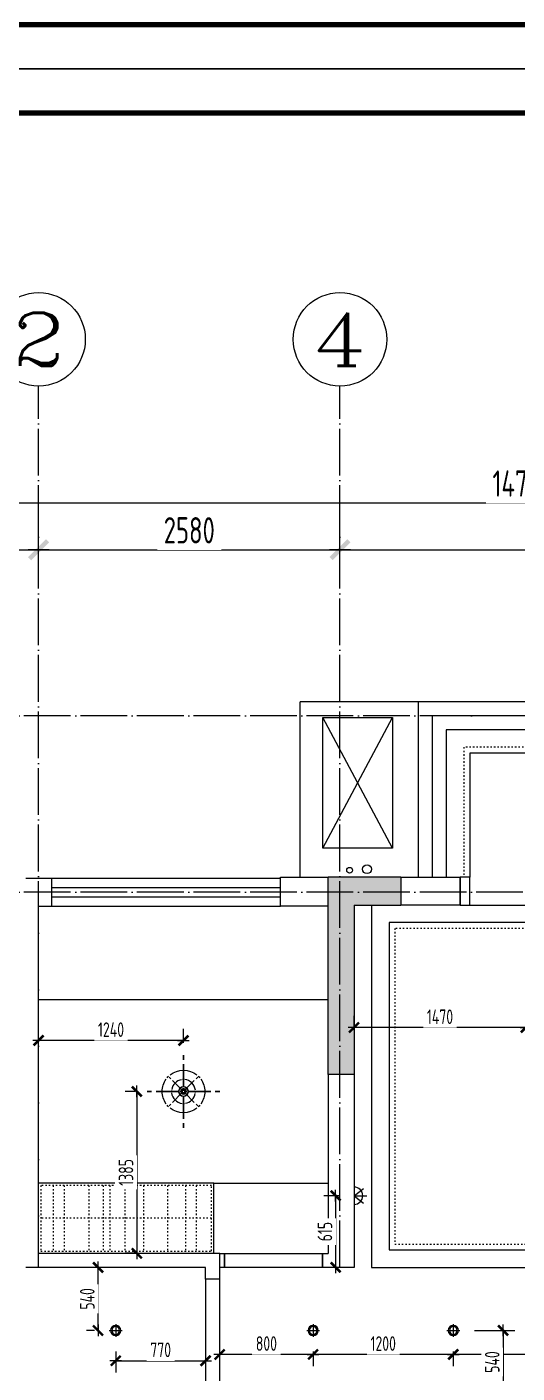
# Model space of a CAD drawing. Header units: inches. Extents: x -50945 to 250244, y -404780 to 18493.
# Drawn here: x 165597 to 169793, y -326034 to -314517 of the extents above; entities that cross this region are included whole.
import ezdxf
from ezdxf.enums import TextEntityAlignment as Align

# ---------------------------------------------------------------- set-up
doc = ezdxf.new("R2010")
doc.units = ezdxf.units.IN
doc.header["$MEASUREMENT"] = 0
doc.linetypes.add('ACAD_ISO03W100', pattern=[30, 12, -18])
doc.linetypes.add('DOTE', pattern=[2.42, 2, -0.2, 0.02, -0.2])
for name, color, linetype in [('15开关布置图-YJ', 2, 'Continuous'), ('AXIS', 1, 'Continuous'), ('AXIS_TEXT', 7, 'Continuous'), ('A图框', 7, 'Continuous'), ('D-ARCHI', 250, 'Continuous'), ('EVH 立面填充', 8, 'Continuous'), ('IBS-003-建筑窗框', 3, 'Continuous'), ('IBS-182-原建筑非承重墙', 150, 'Continuous'), ('IBS-200-原建筑承重墙柱', 200, 'Continuous'), ('IBS-63-原建筑窗', 63, 'Continuous'), ('IDS-040-固定高家具', 40, 'Continuous'), ('IRC-2-天花灯具', 2, 'Continuous'), ('IRC-30-天花轮廓线', 30, 'Continuous'), ('外标注', 50, 'Continuous')]:
    doc.layers.add(name, color=color, linetype=linetype)
doc.layers.add('天棚材质标注', color=2, linetype='Continuous', lineweight=5)
doc.layers.add('门', color=65, linetype='Continuous', lineweight=13)
doc.styles.add('_TCH_AXIS', font='COMPLEX', dxfattribs={"bigfont": 'GBCBIG'})
doc.styles.add('COMPLEX', font='COMPLEX')
doc.styles.add('HBA-DIMT', font='ARCHS.SHX', dxfattribs={"width": 0.8})
doc.dimstyles.new('HBA_40', dxfattribs={"dimscale": 50, "dimtxt": 2.5, "dimasz": 0.1, "dimexe": 2, "dimexo": 2.5, "dimgap": 0.6, "dimtad": 1, "dimdec": 0, "dimrnd": 5, "dimzin": 0, "dimtxsty": 'HBA-DIMT', "dimblk": 'HBA_DIMENSION_TICK', "dimblk1": 'HBA_DIMENSION_TICK', "dimblk2": 'HBA_DIMENSION_TICK', "dimcen": 0.125, "dimclrd": 44, "dimclre": 44, "dimclrt": 2, "dimadec": 0, "dimazin": 0, "dimtfac": 1, "dimtdec": 0, "dimtix": 1, "dimtmove": 1, "dimatfit": 3, "dimldrblk": 'HBA_Leader_Dot', "dimfxl": 0, "dimtvp": 1, "dimtfill": 1, "dimtolj": 1, "dimtzin": 0, "dimarcsym": 0})

# ---------------------------------------------------------------- blocks, each defined once
blk = doc.blocks.new('gegeg')
at = {"layer": 'A图框'}
blk.add_lwpolyline([(162587, -39218), (162587, -60008), (133187, -60008), (133187, -39218)], close=True, dxfattribs=at)
at = {"layer": 'A图框', "const_width": 42}
blk.add_lwpolyline([(133537, -40125), (133537, -39568), (162237, -39568), (162237, -57908)], dxfattribs=at)
blk.add_lwpolyline([(133537, -58258), (162237, -58258), (162237, -59658), (133537, -59658)], close=True, dxfattribs=at)
blk = doc.blocks.new('HBA_DIMENSION_TICK')
at = {"color": 0, "linetype": 'ByBlock'}
for p, q in [((-10, 0), (0, 0)), ((0, 0), (10, 0))]:
    blk.add_line(p, q, dxfattribs=at)
at = {"color": 50, "linetype": 'ByBlock'}
blk.add_solid([(-10, -7), (-7, -10), (7, 10), (10, 7)], dxfattribs=at)
blk = doc.blocks.new('*D640')
at = {"layer": 'Defpoints', "color": 0, "transparency": 16777216}
for p in [(165697, -318990), (162487, -319215), (165697, -319215)]:
    blk.add_point(p, dxfattribs=at)
at = {"layer": '外标注', "color": 44, "lineweight": -2, "transparency": 16777216}
for p, q in [((162487, -318990), (162487, -318810)), ((165697, -318990), (165697, -318810)), ((162496, -318990), (165688, -318990))]:
    blk.add_line(p, q, dxfattribs=at)
at = {"layer": '外标注', "color": 44, "lineweight": -2, "transparency": 16777216, "xscale": 9, "yscale": 9, "zscale": 9, "rotation": 180}
blk.add_blockref('HBA_DIMENSION_TICK', (162487, -318990), dxfattribs=at)
at = {"layer": '外标注', "color": 44, "lineweight": -2, "transparency": 16777216, "xscale": 9, "yscale": 9, "zscale": 9}
blk.add_blockref('HBA_DIMENSION_TICK', (165697, -318990), dxfattribs=at)
at = {"layer": '外标注', "color": 2, "transparency": 16777216, "insert": (164092, -318824), "char_height": 225, "attachment_point": 5, "style": 'HBA-DIMT', "bg_fill": 3, "box_fill_scale": 1.25, "bg_fill_color": 256, "bg_fill_true_color": 13158600, "bg_fill_transparency": 0}
blk.add_mtext('\\A1;3210', dxfattribs=at)
blk = doc.blocks.new('HBA_Leader_Dot')
at = {"color": 0, "linetype": 'ByBlock'}
blk.add_line((-5, 0), (-10, 0), dxfattribs=at)
at = {"color": 0, "linetype": 'ByBlock', "const_width": 5}
blk.add_lwpolyline([(-2.5, 0, 1), (2.5, 0, 1)], format="xyb", close=True, dxfattribs=at)
blk = doc.blocks.new('*D641')
at = {"layer": 'Defpoints', "color": 0, "transparency": 16777216}
for p in [(168277, -318990), (165697, -319215), (168277, -319215)]:
    blk.add_point(p, dxfattribs=at)
at = {"layer": '外标注', "color": 44, "lineweight": -2, "transparency": 16777216}
for p, q in [((165697, -318990), (165697, -318810)), ((168277, -318990), (168277, -318810)), ((165706, -318990), (168268, -318990))]:
    blk.add_line(p, q, dxfattribs=at)
at = {"layer": '外标注', "color": 44, "lineweight": -2, "transparency": 16777216, "xscale": 9, "yscale": 9, "zscale": 9, "rotation": 180}
blk.add_blockref('HBA_DIMENSION_TICK', (165697, -318990), dxfattribs=at)
at = {"layer": '外标注', "color": 44, "lineweight": -2, "transparency": 16777216, "xscale": 9, "yscale": 9, "zscale": 9}
blk.add_blockref('HBA_DIMENSION_TICK', (168277, -318990), dxfattribs=at)
at = {"layer": '外标注', "color": 2, "transparency": 16777216, "insert": (166987, -318824), "char_height": 225, "attachment_point": 5, "style": 'HBA-DIMT', "bg_fill": 3, "box_fill_scale": 1.25, "bg_fill_color": 256, "bg_fill_true_color": 13158600, "bg_fill_transparency": 0}
blk.add_mtext('\\A1;2580', dxfattribs=at)
blk = doc.blocks.new('*D642')
at = {"layer": 'Defpoints', "color": 0, "transparency": 16777216}
for p in [(174367, -318990), (168277, -319215), (174367, -319215)]:
    blk.add_point(p, dxfattribs=at)
at = {"layer": '外标注', "color": 44, "lineweight": -2, "transparency": 16777216}
for p, q in [((168277, -318990), (168277, -318810)), ((174367, -318990), (174367, -318810)), ((168286, -318990), (174358, -318990))]:
    blk.add_line(p, q, dxfattribs=at)
at = {"layer": '外标注', "color": 44, "lineweight": -2, "transparency": 16777216, "xscale": 9, "yscale": 9, "zscale": 9, "rotation": 180}
blk.add_blockref('HBA_DIMENSION_TICK', (168277, -318990), dxfattribs=at)
at = {"layer": '外标注', "color": 44, "lineweight": -2, "transparency": 16777216, "xscale": 9, "yscale": 9, "zscale": 9}
blk.add_blockref('HBA_DIMENSION_TICK', (174367, -318990), dxfattribs=at)
at = {"layer": '外标注', "color": 2, "transparency": 16777216, "insert": (171322, -318824), "char_height": 225, "attachment_point": 5, "style": 'HBA-DIMT', "bg_fill": 3, "box_fill_scale": 1.25, "bg_fill_color": 256, "bg_fill_true_color": 13158600, "bg_fill_transparency": 0}
blk.add_mtext('\\A1;6090', dxfattribs=at)
blk = doc.blocks.new('*D644')
at = {"layer": 'Defpoints', "color": 0, "transparency": 16777216}
for p in [(177187, -318590), (162487, -318990), (177187, -318990)]:
    blk.add_point(p, dxfattribs=at)
at = {"layer": '外标注', "color": 44, "lineweight": -2, "transparency": 16777216}
for p, q in [((162487, -318765), (162487, -318410)), ((177187, -318765), (177187, -318410)), ((162496, -318590), (177178, -318590))]:
    blk.add_line(p, q, dxfattribs=at)
at = {"layer": '外标注', "color": 44, "lineweight": -2, "transparency": 16777216, "xscale": 9, "yscale": 9, "zscale": 9, "rotation": 180}
blk.add_blockref('HBA_DIMENSION_TICK', (162487, -318590), dxfattribs=at)
at = {"layer": '外标注', "color": 44, "lineweight": -2, "transparency": 16777216, "xscale": 9, "yscale": 9, "zscale": 9}
blk.add_blockref('HBA_DIMENSION_TICK', (177187, -318590), dxfattribs=at)
at = {"layer": '外标注', "color": 2, "transparency": 16777216, "insert": (169837, -318424), "char_height": 225, "attachment_point": 5, "style": 'HBA-DIMT', "bg_fill": 3, "box_fill_scale": 1.25, "bg_fill_color": 256, "bg_fill_true_color": 13158600, "bg_fill_transparency": 0}
blk.add_mtext('\\A1;14700', dxfattribs=at)
blk = doc.blocks.new('_AXISO')
blk.add_circle((0, 0), 0.5)
at = {"layer": 'AXIS_TEXT', "style": 'COMPLEX', "width": 1.041667}
blk.add_attdef('A', text='', height=0.56, dxfattribs=at).set_placement((-0.25, -0.28), (0.25, -0.28), align=Align.FIT)
blk = doc.blocks.new('A$C2C253EB8')
at = {"layer": 'IRC-2-天花灯具', "color": 250}
for p, q in [((0, 55), (110, 55)), ((55, 0), (55, 110))]:
    blk.add_line(p, q, dxfattribs=at)
at = {"layer": 'IRC-2-天花灯具', "color": 2}
blk.add_ellipse((55, 55), major_axis=(44, 0), ratio=1, start_param=1.571461413961594, end_param=7.85464672114118, dxfattribs=at)
at = {"layer": 'IRC-2-天花灯具', "color": 251}
blk.add_ellipse((55, 55), major_axis=(33, 0), ratio=1, start_param=1.570667, end_param=7.853852, dxfattribs=at)
blk = doc.blocks.new('A$C677541E1')
at = {"linetype": 'Continuous'}
for p, q in [((611, 1221), (611, 1145)), ((611, 1145), (611, 1221)), ((611, 1069), (611, 689)), ((611, 689), (611, 1069)), ((368, 854), (398, 823)), ((398, 823), (368, 854)), ((428, 793), (580, 642)), ((580, 642), (428, 793)), ((642, 642), (793, 793)), ((793, 793), (642, 642)), ((823, 823), (854, 854)), ((854, 854), (823, 823)), ((0, 611), (76, 611)), ((76, 611), (0, 611)), ((153, 611), (532, 611)), ((532, 611), (153, 611)), ((428, 428), (580, 580)), ((580, 580), (428, 428)), ((611, 532), (611, 153)), ((611, 153), (611, 532)), ((642, 580), (793, 428)), ((793, 428), (642, 580)), ((689, 611), (1069, 611)), ((1069, 611), (689, 611)), ((1221, 611), (1145, 611)), ((1145, 611), (1221, 611)), ((368, 368), (398, 398)), ((398, 398), (368, 368)), ((823, 398), (854, 368)), ((854, 368), (823, 398)), ((611, 76), (611, 0)), ((611, 0), (611, 76))]:
    blk.add_line(p, q, dxfattribs=at)
at = {"linetype": 'Continuous', "extrusion": (0, 0, -1)}
for major_axis, start_param, end_param in [((-358, 0), 0.888621, 2.252972), ((-358, 1), -0.003333, 0.613772), ((349, 78), 4.06277, 4.162216), ((349, 78), 4.06277, 4.162216), ((78.3, 0), 0.000513, 6.283698), ((78.3, 1), 3.385592, 4.494095), ((-78.3, 1), 1.78909, 2.897593), ((-349, 78), 2.120969, 2.220415), ((-349, 78), 2.120969, 2.220415), ((358, 1), -0.613772, 0.003333), ((358, 1), 2.52782, 3.144925), ((-78.3, 1), -1.352502, -0.243999), ((-39.1, 0.4), 3.131185, 9.41437), ((39.1, 0.4), 3.382419, 4.490922), ((-39.1, 0.4), -1.349329, -0.240826), ((-39.1, 0.4), 1.792263, 2.900766), ((39.1, 0.4), 0.240826, 1.349329), ((78.3, 1), 0.243999, 1.352502), ((-358, 1), 3.13826, 3.755365), ((-349, 78), -1.020623, -0.921177), ((-349, 78), -1.020623, -0.921177), ((-358, 0), 4.030214, 5.394564), ((349, 78), 0.921177, 1.020623), ((349, 78), 0.921177, 1.020623)]:
    blk.add_ellipse((611, 611), major_axis=major_axis, ratio=1, start_param=start_param, end_param=end_param, dxfattribs=at)
at = {"linetype": 'Continuous'}
for major_axis, start_param, end_param in [((-144, 140), -0.014456, 0.602649), ((-141, 143), -0.608759, 0.008346), ((-146, 139), -0.825662, -0.726216), ((-146, 139), -0.825662, -0.726216), ((-143, 142), 4.028499, 5.392849), ((-171, 105), 0.467757, 0.567203), ((-171, 105), 0.467757, 0.567203), ((-143, 142), 0.886906, 2.251257), ((-32.1, 30.1), 3.109878, 9.393063), ((-32.1, 30.1), 0.2, 1.308503), ((-14.8, 16.2), 3.186593, 9.469778), ((-31, 31.2), -1.336602, -0.228099), ((-31, 31.2), 1.804991, 2.913494), ((-15.1, 16), 0.25847, 1.366973), ((-16.1, 15), -1.374959, -0.266456), ((-16.1, 15), 1.766633, 2.875136), ((-15.1, 16), 3.400063, 4.508566), ((-141, 143), 2.532833, 3.149938), ((-32.1, 30.1), 3.341592, 4.450095), ((-144, 140), 3.127137, 3.744242), ((-171, 105), 3.609349, 3.708795), ((-171, 105), 3.609349, 3.708795), ((-146, 139), 2.315931, 2.415377), ((-146, 139), 2.315931, 2.415377)]:
    blk.add_ellipse((611, 611), major_axis=major_axis, ratio=1, start_param=start_param, end_param=end_param, dxfattribs=at)
blk = doc.blocks.new('fhty')
at = {"layer": 'IRC-2-天花灯具'}
for p, q in [((717910, -196860), (717910, -197065)), ((717910, -196962), (717990, -196900)), ((717910, -196962), (718019, -196962)), ((717910, -196962), (717990, -197025))]:
    blk.add_line(p, q, dxfattribs=at)
blk.add_arc((717910, -196962), 74.3, 270, 90, dxfattribs=at)
blk = doc.blocks.new('*D656')
at = {"layer": 'Defpoints', "color": 0, "transparency": 16777216}
for p in [(169247, -325725), (172867, -325725), (169247, -325875)]:
    blk.add_point(p, dxfattribs=at)
at = {"layer": '天棚材质标注', "color": 44, "lineweight": -2, "transparency": 16777216}
for p, q in [((169247, -325850), (169247, -325975)), ((172862, -325875), (169252, -325875)), ((172867, -325850), (172867, -325975))]:
    blk.add_line(p, q, dxfattribs=at)
at = {"layer": '天棚材质标注', "color": 44, "lineweight": -2, "transparency": 16777216, "xscale": 5, "yscale": 5, "zscale": 5, "rotation": 180}
blk.add_blockref('HBA_DIMENSION_TICK', (169247, -325875), dxfattribs=at)
at = {"layer": '天棚材质标注', "color": 44, "lineweight": -2, "transparency": 16777216, "xscale": 5, "yscale": 5, "zscale": 5}
blk.add_blockref('HBA_DIMENSION_TICK', (172867, -325875), dxfattribs=at)
at = {"layer": '天棚材质标注', "color": 2, "transparency": 16777216, "insert": (171057, -325782), "char_height": 125, "attachment_point": 5, "style": 'HBA-DIMT', "bg_fill": 3, "box_fill_scale": 1.25, "bg_fill_color": 256, "bg_fill_true_color": 13158600, "bg_fill_transparency": 0}
blk.add_mtext('\\A1;3620', dxfattribs=at)
blk = doc.blocks.new('*D657')
at = {"layer": 'Defpoints', "color": 0, "transparency": 16777216}
for p in [(168047, -325725), (169247, -325725), (168047, -325875)]:
    blk.add_point(p, dxfattribs=at)
at = {"layer": '天棚材质标注', "color": 44, "lineweight": -2, "transparency": 16777216}
for p, q in [((168047, -325850), (168047, -325975)), ((169242, -325875), (168052, -325875)), ((169247, -325850), (169247, -325975))]:
    blk.add_line(p, q, dxfattribs=at)
at = {"layer": '天棚材质标注', "color": 44, "lineweight": -2, "transparency": 16777216, "xscale": 5, "yscale": 5, "zscale": 5, "rotation": 180}
blk.add_blockref('HBA_DIMENSION_TICK', (168047, -325875), dxfattribs=at)
at = {"layer": '天棚材质标注', "color": 44, "lineweight": -2, "transparency": 16777216, "xscale": 5, "yscale": 5, "zscale": 5}
blk.add_blockref('HBA_DIMENSION_TICK', (169247, -325875), dxfattribs=at)
at = {"layer": '天棚材质标注', "color": 2, "transparency": 16777216, "insert": (168647, -325782), "char_height": 125, "attachment_point": 5, "style": 'HBA-DIMT', "bg_fill": 3, "box_fill_scale": 1.25, "bg_fill_color": 256, "bg_fill_true_color": 13158600, "bg_fill_transparency": 0}
blk.add_mtext('\\A1;1200', dxfattribs=at)
blk = doc.blocks.new('*D658')
at = {"layer": 'Defpoints', "color": 0, "transparency": 16777216}
for p in [(168047, -325725), (167247, -325875), (167247, -325875)]:
    blk.add_point(p, dxfattribs=at)
at = {"layer": '天棚材质标注', "color": 44, "lineweight": -2, "transparency": 16777216}
for p, q in [((167247, -325750), (167247, -325775)), ((168042, -325875), (167252, -325875)), ((168047, -325850), (168047, -325975))]:
    blk.add_line(p, q, dxfattribs=at)
at = {"layer": '天棚材质标注', "color": 44, "lineweight": -2, "transparency": 16777216, "xscale": 5, "yscale": 5, "zscale": 5, "rotation": 180}
blk.add_blockref('HBA_DIMENSION_TICK', (167247, -325875), dxfattribs=at)
at = {"layer": '天棚材质标注', "color": 44, "lineweight": -2, "transparency": 16777216, "xscale": 5, "yscale": 5, "zscale": 5}
blk.add_blockref('HBA_DIMENSION_TICK', (168047, -325875), dxfattribs=at)
at = {"layer": '天棚材质标注', "color": 2, "transparency": 16777216, "insert": (167647, -325782), "char_height": 125, "attachment_point": 5, "style": 'HBA-DIMT', "bg_fill": 3, "box_fill_scale": 1.25, "bg_fill_color": 256, "bg_fill_true_color": 13158600, "bg_fill_transparency": 0}
blk.add_mtext('\\A1;800', dxfattribs=at)
blk = doc.blocks.new('*D659')
at = {"layer": 'Defpoints', "color": 0, "transparency": 16777216}
for p in [(169302, -325670), (169302, -326210), (169673, -326210)]:
    blk.add_point(p, dxfattribs=at)
at = {"layer": '天棚材质标注', "color": 44, "lineweight": -2, "transparency": 16777216}
for p, q in [((169427, -325670), (169773, -325670)), ((169673, -325675), (169673, -326205)), ((169427, -326210), (169773, -326210))]:
    blk.add_line(p, q, dxfattribs=at)
at = {"layer": '天棚材质标注', "color": 44, "lineweight": -2, "transparency": 16777216, "xscale": 5, "yscale": 5, "zscale": 5}
for p, rotation in [((169673, -325670), 90), ((169673, -326210), 270)]:
    blk.add_blockref('HBA_DIMENSION_TICK', p, dxfattribs=dict(at, rotation=rotation))
at = {"layer": '天棚材质标注', "color": 2, "transparency": 16777216, "insert": (169580, -325940), "char_height": 125, "attachment_point": 5, "rotation": 90, "style": 'HBA-DIMT', "bg_fill": 3, "box_fill_scale": 1.25, "bg_fill_color": 256, "bg_fill_true_color": 13158600, "bg_fill_transparency": 0}
blk.add_mtext('\\A1;540', dxfattribs=at)
blk = doc.blocks.new('*D676')
at = {"layer": 'Defpoints', "color": 0, "transparency": 16777216}
for p in [(168397, -323078), (168397, -323225), (169868, -323225)]:
    blk.add_point(p, dxfattribs=at)
at = {"layer": '天棚材质标注', "color": 44, "lineweight": -2, "transparency": 16777216}
for p, q in [((168397, -323100), (168397, -322978)), ((169868, -323100), (169868, -322978)), ((169863, -323078), (168402, -323078))]:
    blk.add_line(p, q, dxfattribs=at)
at = {"layer": '天棚材质标注', "color": 44, "lineweight": -2, "transparency": 16777216, "xscale": 5, "yscale": 5, "zscale": 5, "rotation": 180}
blk.add_blockref('HBA_DIMENSION_TICK', (168397, -323078), dxfattribs=at)
at = {"layer": '天棚材质标注', "color": 44, "lineweight": -2, "transparency": 16777216, "xscale": 5, "yscale": 5, "zscale": 5}
blk.add_blockref('HBA_DIMENSION_TICK', (169868, -323078), dxfattribs=at)
at = {"layer": '天棚材质标注', "color": 2, "transparency": 16777216, "insert": (169133, -322986), "char_height": 125, "attachment_point": 5, "style": 'HBA-DIMT', "bg_fill": 3, "box_fill_scale": 1.25, "bg_fill_color": 256, "bg_fill_true_color": 13158600, "bg_fill_transparency": 0}
blk.add_mtext('\\A1;1470', dxfattribs=at)
blk = doc.blocks.new('*D682')
at = {"layer": 'Defpoints', "color": 0, "transparency": 16777216}
for p in [(165697, -323189), (165697, -323334), (166937, -323334)]:
    blk.add_point(p, dxfattribs=at)
at = {"layer": '天棚材质标注', "color": 44, "lineweight": -2, "transparency": 16777216}
for p, q in [((165697, -323209), (165697, -323089)), ((166937, -323209), (166937, -323089)), ((166932, -323189), (165702, -323189))]:
    blk.add_line(p, q, dxfattribs=at)
at = {"layer": '天棚材质标注', "color": 44, "lineweight": -2, "transparency": 16777216, "xscale": 5, "yscale": 5, "zscale": 5, "rotation": 180}
blk.add_blockref('HBA_DIMENSION_TICK', (165697, -323189), dxfattribs=at)
at = {"layer": '天棚材质标注', "color": 44, "lineweight": -2, "transparency": 16777216, "xscale": 5, "yscale": 5, "zscale": 5}
blk.add_blockref('HBA_DIMENSION_TICK', (166937, -323189), dxfattribs=at)
at = {"layer": '天棚材质标注', "color": 2, "transparency": 16777216, "insert": (166317, -323096), "char_height": 125, "attachment_point": 5, "style": 'HBA-DIMT', "bg_fill": 3, "box_fill_scale": 1.25, "bg_fill_color": 256, "bg_fill_true_color": 13158600, "bg_fill_transparency": 0}
blk.add_mtext('\\A1;1240', dxfattribs=at)
blk = doc.blocks.new('*D683')
at = {"layer": 'Defpoints', "color": 0, "transparency": 16777216}
for p in [(166646, -323625), (166538, -325010), (166646, -325010)]:
    blk.add_point(p, dxfattribs=at)
at = {"layer": '天棚材质标注', "color": 44, "lineweight": -2, "transparency": 16777216}
for p, q in [((166521, -323625), (166438, -323625)), ((166538, -323630), (166538, -325005)), ((166521, -325010), (166438, -325010))]:
    blk.add_line(p, q, dxfattribs=at)
at = {"layer": '天棚材质标注', "color": 44, "lineweight": -2, "transparency": 16777216, "xscale": 5, "yscale": 5, "zscale": 5}
for p, rotation in [((166538, -323625), 90), ((166538, -325010), 270)]:
    blk.add_blockref('HBA_DIMENSION_TICK', p, dxfattribs=dict(at, rotation=rotation))
at = {"layer": '天棚材质标注', "color": 2, "transparency": 16777216, "insert": (166445, -324318), "char_height": 125, "attachment_point": 5, "rotation": 90, "style": 'HBA-DIMT', "bg_fill": 3, "box_fill_scale": 1.25, "bg_fill_color": 256, "bg_fill_true_color": 13158600, "bg_fill_transparency": 0}
blk.add_mtext('\\A1;1385', dxfattribs=at)
blk = doc.blocks.new('*D687')
at = {"layer": 'Defpoints', "color": 0, "transparency": 16777216}
for p in [(166206, -325130), (166302, -325130), (166302, -325670)]:
    blk.add_point(p, dxfattribs=at)
at = {"layer": '天棚材质标注', "color": 44, "lineweight": -2, "transparency": 16777216}
for p, q in [((166177, -325130), (166106, -325130)), ((166206, -325665), (166206, -325135)), ((166177, -325670), (166106, -325670))]:
    blk.add_line(p, q, dxfattribs=at)
at = {"layer": '天棚材质标注', "color": 44, "lineweight": -2, "transparency": 16777216, "xscale": 5, "yscale": 5, "zscale": 5}
for p, rotation in [((166206, -325130), 90), ((166206, -325670), 270)]:
    blk.add_blockref('HBA_DIMENSION_TICK', p, dxfattribs=dict(at, rotation=rotation))
at = {"layer": '天棚材质标注', "color": 2, "transparency": 16777216, "insert": (166114, -325400), "char_height": 125, "attachment_point": 5, "rotation": 90, "style": 'HBA-DIMT', "bg_fill": 3, "box_fill_scale": 1.25, "bg_fill_color": 256, "bg_fill_true_color": 13158600, "bg_fill_transparency": 0}
blk.add_mtext('\\A1;540', dxfattribs=at)
blk = doc.blocks.new('*D688')
at = {"layer": 'Defpoints', "color": 0, "transparency": 16777216}
for p in [(167127, -325706), (166357, -325725), (167127, -325929)]:
    blk.add_point(p, dxfattribs=at)
at = {"layer": '天棚材质标注', "color": 44, "lineweight": -2, "transparency": 16777216}
for p, q in [((166357, -325850), (166357, -326029)), ((166362, -325929), (167122, -325929)), ((167127, -325831), (167127, -326029))]:
    blk.add_line(p, q, dxfattribs=at)
at = {"layer": '天棚材质标注', "color": 44, "lineweight": -2, "transparency": 16777216, "xscale": 5, "yscale": 5, "zscale": 5, "rotation": 180}
blk.add_blockref('HBA_DIMENSION_TICK', (166357, -325929), dxfattribs=at)
at = {"layer": '天棚材质标注', "color": 44, "lineweight": -2, "transparency": 16777216, "xscale": 5, "yscale": 5, "zscale": 5}
blk.add_blockref('HBA_DIMENSION_TICK', (167127, -325929), dxfattribs=at)
at = {"layer": '天棚材质标注', "color": 2, "transparency": 16777216, "insert": (166742, -325836), "char_height": 125, "attachment_point": 5, "style": 'HBA-DIMT', "bg_fill": 3, "box_fill_scale": 1.25, "bg_fill_color": 256, "bg_fill_true_color": 13158600, "bg_fill_transparency": 0}
blk.add_mtext('\\A1;770', dxfattribs=at)
blk = doc.blocks.new('*D693')
at = {"layer": 'Defpoints', "color": 0, "transparency": 16777216}
for p in [(168397, -324517), (168240, -325130), (168397, -325130)]:
    blk.add_point(p, dxfattribs=at)
at = {"layer": '天棚材质标注', "color": 44, "lineweight": -2, "transparency": 16777216}
for p, q in [((168272, -324517), (168140, -324517)), ((168240, -324522), (168240, -325125)), ((168272, -325130), (168140, -325130))]:
    blk.add_line(p, q, dxfattribs=at)
at = {"layer": '天棚材质标注', "color": 44, "lineweight": -2, "transparency": 16777216, "xscale": 5, "yscale": 5, "zscale": 5}
for p, rotation in [((168240, -324517), 90), ((168240, -325130), 270)]:
    blk.add_blockref('HBA_DIMENSION_TICK', p, dxfattribs=dict(at, rotation=rotation))
at = {"layer": '天棚材质标注', "color": 2, "transparency": 16777216, "insert": (168148, -324824), "char_height": 125, "attachment_point": 5, "rotation": 90, "style": 'HBA-DIMT', "bg_fill": 3, "box_fill_scale": 1.25, "bg_fill_color": 256, "bg_fill_true_color": 13158600, "bg_fill_transparency": 0}
blk.add_mtext('\\A1;615', dxfattribs=at)

msp = doc.modelspace()

# ---------------------------------------------------------------- hatches: boundary and pattern name
at = {"layer": 'EVH 立面填充'}
h = msp.add_hatch(color=256, dxfattribs=at)
h.dxf.hatch_style = 1
h.paths.add_polyline_path([(168397.07, -322030.4), (168797.07, -322030.4), (168797.07, -321790.4), (168177.07, -321790.4), (168177.07, -323480.4), (168397.07, -323480.4)])

# ---------------------------------------------------------------- linework, layer by layer
at = {"layer": 'D-ARCHI', "color": 251, "linetype": 'DOTE', "lineweight": 5, "ltscale": 200}
for p, q in [((180007.07, -320410.16), (159679.81, -320410.16)), ((180007.07, -321920.4), (159667.07, -321920.4))]:
    msp.add_line(p, q, dxfattribs=at)
at = {"layer": 'IBS-003-建筑窗框', "color": 251, "ltscale": 10}
for p, q in [((174487.07, -320290.16), (168947.07, -320290.16)), ((168947.07, -320290.16), (168947.07, -321790.4)), ((174257.07, -320530.16), (169187.07, -320530.16)), ((169187.07, -320530.16), (169187.07, -321790.4)), ((174057.07, -320730.16), (169387.07, -320730.16)), ((169387.07, -320730.16), (169387.07, -321790.4)), ((165807.07, -321800.4), (167767.07, -321800.4)), ((165807.07, -322040.4), (167767.07, -322040.4))]:
    msp.add_line(p, q, dxfattribs=at)
at = {"layer": 'IBS-182-原建筑非承重墙'}
for p, q in [((167937.07, -321790.4), (167937.07, -320290.16)), ((168947.07, -320290.16), (167937.07, -320290.16)), ((168129.14, -321544.06), (168727.25, -320425.27)), ((168727.25, -321544.06), (168129.14, -320425.27)), ((167767.07, -322040.4), (167767.07, -321790.4)), ((167767.07, -321790.4), (168177.07, -321790.4)), ((168797.07, -321790.4), (169307.07, -321790.4)), ((169307.07, -322030.4), (169307.07, -321790.4)), ((165587.07, -321799.4), (165807.07, -321799.4)), ((165807.07, -321799.4), (165807.07, -322040.4)), ((165697.07, -325010.4), (165697.07, -322040.4)), ((165697.07, -322040.4), (165807.07, -322040.4)), ((168177.07, -322040.4), (167767.07, -322040.4)), ((169307.07, -322030.4), (168797.07, -322030.4)), ((168177.07, -322840.4), (165697.07, -322840.4)), ((168177.07, -323480.4), (168177.07, -325010.4)), ((168397.07, -323480.4), (168397.07, -325130.4)), ((167247.07, -325010.4), (165697.07, -325010.4)), ((167247.07, -325230.4), (167247.07, -325010.4)), ((168127.07, -325130.4), (168127.07, -325010.4)), ((168127.07, -325010.4), (168177.07, -325010.4)), ((167127.07, -325130.4), (165587.07, -325130.4)), ((167127.07, -325230.4), (167127.07, -325130.4)), ((168397.07, -325130.4), (168127.07, -325130.4)), ((167247.07, -325230.4), (167127.07, -325230.4))]:
    msp.add_line(p, q, dxfattribs=at)
for points in [[(168129.14, -320425.27), (168727.25, -320425.27), (168727.25, -321544.06), (168129.14, -321544.06)], [(169307.07, -322030.4), (169387.07, -322030.4), (169387.07, -321790.4), (169307.07, -321790.4)], [(167247.07, -325010.4), (167287.07, -325010.4), (167287.07, -325130.4), (167247.07, -325130.4)]]:
    msp.add_lwpolyline(points, close=True, dxfattribs=at)
for centre, radius in [((168359.29, -321732.49), 25), ((168508.25, -321723.92), 37.5)]:
    msp.add_circle(centre, radius, dxfattribs=at)
at = {"layer": 'IBS-200-原建筑承重墙柱', "ltscale": 0.02}
for p, q in [((168177.07, -323480.4), (168177.07, -321790.4)), ((168797.07, -321790.4), (168177.07, -321790.4)), ((168797.07, -321790.4), (168797.07, -322030.4)), ((168397.07, -322030.4), (168397.07, -323480.4)), ((168397.07, -322030.4), (168797.07, -322030.4)), ((168397.07, -323480.4), (168177.07, -323480.4))]:
    msp.add_line(p, q, dxfattribs=at)
at = {"layer": 'IBS-63-原建筑窗'}
for p, q in [((174377.07, -320410.16), (169067.07, -320410.16)), ((169067.07, -320410.16), (169067.07, -321790.4)), ((165807.07, -321880.4), (167767.07, -321880.4)), ((165807.07, -321960.4), (167767.07, -321960.4))]:
    msp.add_line(p, q, dxfattribs=at)
at = {"layer": 'IDS-040-固定高家具'}
for p, q in [((167197.07, -324410.4), (165697.07, -324410.4)), ((167197.07, -325010.4), (167197.07, -324410.4))]:
    msp.add_line(p, q, dxfattribs=at)
at = {"layer": 'IDS-040-固定高家具', "linetype": 'ACAD_ISO03W100'}
for p, q in [((165820.49, -324430.4), (165820.49, -324990.4)), ((165915.53, -324430.4), (165915.53, -324990.4)), ((166125.76, -324430.4), (166125.76, -324990.4)), ((166249.6, -324430.4), (166249.6, -324990.4)), ((166307.2, -324430.4), (166307.2, -324990.4)), ((166433.92, -324430.4), (166433.92, -324990.4)), ((166595.2, -324430.4), (166595.2, -324990.4)), ((166799.67, -324430.4), (166799.67, -324990.4)), ((166955.19, -324430.4), (166955.19, -324990.4)), ((167044.47, -324430.4), (167044.47, -324990.4)), ((167177.07, -324710.4), (165717.07, -324710.4))]:
    msp.add_line(p, q, dxfattribs=at)
msp.add_lwpolyline([(165717.07, -324990.4), (167177.07, -324990.4), (167177.07, -324430.4), (165717.07, -324430.4)], close=True, dxfattribs=at)
at = {"layer": 'IRC-2-天花灯具', "linetype": 'ACAD_ISO03W100'}
for p, q in [((174107.07, -320680.16), (169337.07, -320680.16)), ((169337.07, -320680.16), (169337.07, -321790.4))]:
    msp.add_line(p, q, dxfattribs=at)
msp.add_lwpolyline([(168747.07, -324930.4), (173717.07, -324930.4), (173717.07, -322230.4), (168747.07, -322230.4)], close=True, dxfattribs=at)
at = {"layer": 'IRC-30-天花轮廓线'}
for p, q in [((168547.07, -322030.4), (168547.07, -325130.4)), ((169307.07, -322030.4), (173917.07, -322030.4)), ((167197.07, -324410.4), (168177.07, -324410.4)), ((168547.07, -325130.4), (173917.07, -325130.4))]:
    msp.add_line(p, q, dxfattribs=at)
msp.add_lwpolyline([(168697.07, -324980.4), (173767.07, -324980.4), (173767.07, -322180.4), (168697.07, -322180.4)], close=True, dxfattribs=at)
at = {"layer": '门', "color": 8, "lineweight": 5}
for points in [[(167287.07, -325010.4), (168127.07, -325010.4), (168127.07, -325130.4), (167287.07, -325130.4)], [(167126.77, -326110.4), (167247.07, -326110.4), (167247.07, -325230.4), (167126.77, -325230.4)]]:
    msp.add_lwpolyline(points, close=True, dxfattribs=at)

# ---------------------------------------------------------------- block references
at = {"layer": '15开关布置图-YJ', "color": 2, "xscale": 1.081091401797356, "yscale": 1.081091401797356, "zscale": 1.081091401797356}
msp.add_blockref('gegeg', (10904.09, -250002.3), dxfattribs=at)
at = {"layer": 'AXIS'}
ref = msp.add_blockref('_AXISO', (165697.07, -317190.16), dxfattribs=dict(at, xscale=800, yscale=800, zscale=800))
ref.add_attrib('A', '2', dxfattribs={"layer": 'AXIS_TEXT', "height": 452.55, "style": '_TCH_AXIS', "width": 1.5}).set_placement((165470.79, -317416.43), (165923.34, -317416.43), align=Align.FIT)
ref = msp.add_blockref('_AXISO', (168277.07, -317190.16), dxfattribs=dict(at, xscale=800, yscale=800, zscale=800))
ref.add_attrib('A', '4', dxfattribs={"layer": 'AXIS_TEXT', "height": 452.55, "style": '_TCH_AXIS', "width": 1.3125}).set_placement((168050.79, -317416.43), (168503.34, -317416.43), align=Align.FIT)
at = {"layer": 'IRC-2-天花灯具', "xscale": 0.509157656016598, "yscale": 0.509157656016598, "zscale": 0.509157656016598}
msp.add_blockref('A$C677541E1', (166626.16, -323936.31), dxfattribs=at)
at = {"layer": 'IRC-2-天花灯具'}
msp.add_blockref('fhty', (-549512.57, -127554.91), dxfattribs=at)
at = {"layer": 'IRC-2-天花灯具', "xscale": -1, "rotation": 180}
for p in [(166301.92, -325615.4), (167992.22, -325615.4), (169192.22, -325615.4)]:
    msp.add_blockref('A$C2C253EB8', p, dxfattribs=at)

# ---------------------------------------------------------------- dimensions: what is measured, and where the dimension line sits
at = {"layer": '外标注'}
dim = msp.add_linear_dim(base=(165697.07, -318990.16), p1=(162487.07, -319214.74), p2=(165697.07, -319214.74), dimstyle='HBA_40', override={"dimscale": 90, "dimfxl": 200, "dimfxlon": 1}, dxfattribs=at)
dim.commit()
dim.dimension.update_dxf_attribs({"geometry": '*D640', "text_midpoint": (164092.07, -318823.66)})

# ---------------------------------------------------------------- next in the draw order: dimensions: what is measured, and where the dimension line sits
dim = msp.add_linear_dim(base=(168277.07, -318990.16), p1=(165697.07, -319214.74), p2=(168277.07, -319214.74), dimstyle='HBA_40', override={"dimscale": 90, "dimfxl": 200, "dimfxlon": 1}, dxfattribs=at)
dim.commit()
dim.dimension.update_dxf_attribs({"geometry": '*D641', "text_midpoint": (166987.07, -318823.66)})

# ---------------------------------------------------------------- next in the draw order: dimensions: what is measured, and where the dimension line sits
dim = msp.add_linear_dim(base=(174367.07, -318990.16), p1=(168277.07, -319214.74), p2=(174367.07, -319214.74), dimstyle='HBA_40', override={"dimscale": 90, "dimfxl": 200, "dimfxlon": 1}, dxfattribs=at)
dim.commit()
dim.dimension.update_dxf_attribs({"geometry": '*D642', "text_midpoint": (171322.07, -318823.66)})

# ---------------------------------------------------------------- next in the draw order: dimensions: what is measured, and where the dimension line sits
dim = msp.add_linear_dim(base=(177187.07, -318590.16), p1=(162487.07, -318990.16), p2=(177187.07, -318990.16), dimstyle='HBA_40', override={"dimscale": 90, "dimfxl": 200, "dimfxlon": 1}, dxfattribs=at)
dim.commit()
dim.dimension.update_dxf_attribs({"geometry": '*D644', "text_midpoint": (169837.07, -318423.66)})

# ---------------------------------------------------------------- next in the draw order: linework, layer by layer
at = {"layer": 'D-ARCHI', "color": 251, "linetype": 'DOTE', "lineweight": 5, "ltscale": 200}
for p, q in [((165697.07, -325130.4), (165697.07, -317590.16)), ((168277.07, -325130.4), (168277.07, -317590.16))]:
    msp.add_line(p, q, dxfattribs=at)

# ---------------------------------------------------------------- next in the draw order: block references
at = {"layer": '15开关布置图-YJ', "color": 2, "xscale": 1.081091401797356, "yscale": 1.081091401797356, "zscale": 1.081091401797356}
msp.add_blockref('gegeg', (10904.09, -272478.19), dxfattribs=at)

# ---------------------------------------------------------------- next in the draw order: dimensions: what is measured, and where the dimension line sits
at = {"layer": '天棚材质标注', "color": 6}
for base, p1, p2, picture, middle in [((168397.07, -323078.48), (169868.34, -323225.4), (168397.07, -323225.4), '*D676', (169132.7, -322985.98)), ((165697.07, -323188.81), (166937.07, -323333.93), (165697.07, -323333.93), '*D682', (166317.07, -323096.31)), ((169247.22, -325874.54), (172866.92, -325725.4), (169247.22, -325725.4), '*D656', (171057.07, -325782.04))]:
    dim = msp.add_linear_dim(base=base, p1=p1, p2=p2, dimstyle='HBA_40', dxfattribs=at)
    dim.commit()
    dim.dimension.update_dxf_attribs({"geometry": picture, "text_midpoint": middle})
for base, p1, p2, picture, middle in [((166537.57, -325010.4), (166645.59, -323625.4), (166645.59, -325010.4), '*D683', (166445.07, -324317.9)), ((168240.19, -325130.4), (168397.07, -324517.33), (168397.07, -325130.4), '*D693', (168147.69, -324823.87))]:
    dim = msp.add_linear_dim(base=base, p1=p1, p2=p2, angle=90, dimstyle='HBA_40', dxfattribs=at)
    dim.commit()
    dim.dimension.update_dxf_attribs({"geometry": picture, "text_midpoint": middle})

# ---------------------------------------------------------------- next in the draw order: dimensions: what is measured, and where the dimension line sits
dim = msp.add_linear_dim(base=(166206.34, -325130.4), p1=(166301.92, -325670.4), p2=(166301.92, -325130.4), angle=90, dimstyle='HBA_40', dxfattribs=at)
dim.commit()
dim.dimension.update_dxf_attribs({"geometry": '*D687', "text_midpoint": (166113.84, -325400.4)})
dim = msp.add_linear_dim(base=(168047.22, -325874.54), p1=(169247.22, -325725.4), p2=(168047.22, -325725.4), dimstyle='HBA_40', dxfattribs=at)
dim.commit()
dim.dimension.update_dxf_attribs({"geometry": '*D657', "text_midpoint": (168647.22, -325782.04)})

# ---------------------------------------------------------------- next in the draw order: dimensions: what is measured, and where the dimension line sits
dim = msp.add_linear_dim(base=(167247.07, -325874.54), p1=(168047.22, -325725.4), p2=(167247.07, -325874.54), dimstyle='HBA_40', dxfattribs=at)
dim.commit()
dim.dimension.update_dxf_attribs({"geometry": '*D658', "text_midpoint": (167647.14, -325782.04)})
dim = msp.add_linear_dim(base=(169672.63, -326210.4), p1=(169302.22, -325670.4), p2=(169302.22, -326210.4), angle=90, dimstyle='HBA_40', dxfattribs=at)
dim.commit()
dim.dimension.update_dxf_attribs({"geometry": '*D659', "text_midpoint": (169580.13, -325940.4)})

# ---------------------------------------------------------------- next in the draw order: dimensions: what is measured, and where the dimension line sits
dim = msp.add_linear_dim(base=(167126.77, -325928.6), p1=(166356.92, -325725.4), p2=(167126.77, -325705.53), dimstyle='HBA_40', dxfattribs=at)
dim.commit()
dim.dimension.update_dxf_attribs({"geometry": '*D688', "text_midpoint": (166741.84, -325836.1)})

doc.saveas('drawing.dxf')
